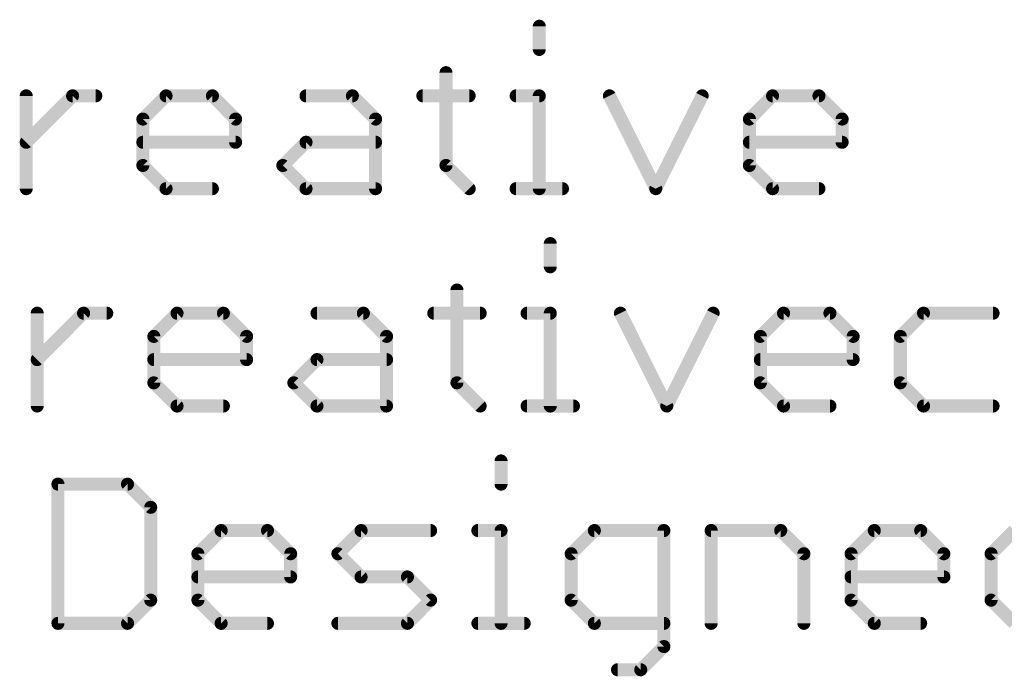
# Model space of a CAD drawing. Extents: x -36 to 72, y -11 to 13.
# Drawn here: x -4.18 to 7.35, y -10.7 to -3.03 of the extents above; entities that cross this region are included whole.
import ezdxf

# ---------------------------------------------------------------- set-up
doc = ezdxf.new("R2010")
doc.units = 0
doc.layers.add('27', color=253, linetype='CONTINUOUS')

msp = doc.modelspace()

# ---------------------------------------------------------------- linework, layer by layer
at = {"layer": '27', "const_width": 0.1524}
for points in [[(1.8962, -3.1056), (1.8962, -3.3768)], [(0.8048, -3.648), (0.8048, -4.7326)], [(-4.105, -5.0038), (-4.105, -3.9191)], [(-4.105, -4.4615), (-3.5626, -3.9191)], [(-3.5626, -3.9191), (-3.2915, -3.9191)], [(-2.7407, -4.1903), (-2.4695, -3.9191)], [(-2.4695, -3.9191), (-1.9272, -3.9191)], [(-1.9272, -3.9191), (-1.656, -4.1903)], [(-0.8324, -3.9191), (-0.29, -3.9191)], [(-0.29, -3.9191), (-0.0189, -4.1903)], [(0.5336, -3.9191), (1.076, -3.9191)], [(1.6251, -3.9191), (1.8962, -3.9191)], [(1.8962, -3.9191), (1.8962, -5.0038)], [(2.7165, -3.9191), (3.2588, -5.0038)], [(3.2588, -5.0038), (3.8012, -3.9191)], [(4.3537, -4.1903), (4.6248, -3.9191)], [(4.6248, -3.9191), (5.1672, -3.9191)], [(5.1672, -3.9191), (5.4383, -4.1903)], [(-2.7407, -4.7326), (-2.7407, -4.1903)], [(-1.656, -4.1903), (-1.656, -4.4615)], [(-0.0189, -4.1903), (-0.0189, -5.0038)], [(4.3537, -4.7326), (4.3537, -4.1903)], [(5.4383, -4.1903), (5.4383, -4.4615)], [(-1.656, -4.4615), (-2.7407, -4.4615)], [(-1.1035, -4.7326), (-0.8324, -4.4615)], [(-0.8324, -4.4615), (-0.0189, -4.4615)], [(5.4383, -4.4615), (4.3537, -4.4615)], [(-2.4695, -5.0038), (-2.7407, -4.7326)], [(-0.8324, -5.0038), (-1.1035, -4.7326)], [(0.8048, -4.7326), (1.076, -5.0038)], [(4.6248, -5.0038), (4.3537, -4.7326)], [(-1.9272, -5.0038), (-2.4695, -5.0038)], [(-0.0189, -5.0038), (-0.8324, -5.0038)], [(1.6251, -5.0038), (2.1674, -5.0038)], [(5.1672, -5.0038), (4.6248, -5.0038)], [(2.0246, -5.6456), (2.0246, -5.9168)], [(0.9332, -6.188), (0.9332, -7.2726)], [(-3.9766, -7.5438), (-3.9766, -6.4591)], [(-3.9766, -7.0015), (-3.4342, -6.4591)], [(-3.4342, -6.4591), (-3.1631, -6.4591)], [(-2.6123, -6.7303), (-2.3411, -6.4591)], [(-2.3411, -6.4591), (-1.7988, -6.4591)], [(-1.7988, -6.4591), (-1.5276, -6.7303)], [(-0.704, -6.4591), (-0.1616, -6.4591)], [(-0.1616, -6.4591), (0.1095, -6.7303)], [(0.662, -6.4591), (1.2044, -6.4591)], [(1.7535, -6.4591), (2.0246, -6.4591)], [(2.0246, -6.4591), (2.0246, -7.5438)], [(2.8449, -6.4591), (3.3872, -7.5438)], [(3.3872, -7.5438), (3.9296, -6.4591)], [(4.4821, -6.7303), (4.7532, -6.4591)], [(4.7532, -6.4591), (5.2956, -6.4591)], [(5.2956, -6.4591), (5.5667, -6.7303)], [(6.3904, -6.4591), (6.1192, -6.7303)], [(7.2039, -6.4591), (6.3904, -6.4591)], [(-2.6123, -7.2726), (-2.6123, -6.7303)], [(-1.5276, -6.7303), (-1.5276, -7.0015)], [(0.1095, -6.7303), (0.1095, -7.5438)], [(4.4821, -7.2726), (4.4821, -6.7303)], [(5.5667, -6.7303), (5.5667, -7.0015)], [(6.1192, -6.7303), (6.1192, -7.2726)], [(-1.5276, -7.0015), (-2.6123, -7.0015)], [(-0.9751, -7.2726), (-0.704, -7.0015)], [(-0.704, -7.0015), (0.1095, -7.0015)], [(5.5667, -7.0015), (4.4821, -7.0015)], [(-2.3411, -7.5438), (-2.6123, -7.2726)], [(-0.704, -7.5438), (-0.9751, -7.2726)], [(0.9332, -7.2726), (1.2044, -7.5438)], [(4.7532, -7.5438), (4.4821, -7.2726)], [(6.1192, -7.2726), (6.3904, -7.5438)], [(-1.7988, -7.5438), (-2.3411, -7.5438)], [(0.1095, -7.5438), (-0.704, -7.5438)], [(1.7535, -7.5438), (2.2958, -7.5438)], [(5.2956, -7.5438), (4.7532, -7.5438)], [(6.3904, -7.5438), (7.2039, -7.5438)], [(1.4488, -8.1856), (1.4488, -8.4568)], [(-3.7338, -8.4568), (-3.7338, -10.0838)], [(-2.9203, -8.4568), (-3.7338, -8.4568)], [(-2.6491, -8.728), (-2.9203, -8.4568)], [(-2.6491, -9.8126), (-2.6491, -8.728)], [(-2.0966, -9.2703), (-1.8255, -8.9991)], [(-1.8255, -8.9991), (-1.2832, -8.9991)], [(-1.2832, -8.9991), (-1.012, -9.2703)], [(-0.4595, -9.2703), (-0.1883, -8.9991)], [(-0.1883, -8.9991), (0.6252, -8.9991)], [(1.1777, -8.9991), (1.4488, -8.9991)], [(1.4488, -8.9991), (1.4488, -10.0838)], [(2.5403, -8.9991), (2.2691, -9.2703)], [(3.3538, -8.9991), (2.5403, -8.9991)], [(3.3538, -10.355), (3.3538, -8.9991)], [(3.9063, -10.0838), (3.9063, -8.9991)], [(3.9063, -8.9991), (4.7198, -8.9991)], [(4.7198, -8.9991), (4.9909, -9.2703)], [(5.5434, -9.2703), (5.8146, -8.9991)], [(5.8146, -8.9991), (6.3569, -8.9991)], [(6.3569, -8.9991), (6.6281, -9.2703)], [(7.1806, -9.2703), (7.4517, -8.9991)], [(-2.0966, -9.8126), (-2.0966, -9.2703)], [(-1.012, -9.2703), (-1.012, -9.5415)], [(-0.1883, -9.5415), (-0.4595, -9.2703)], [(2.2691, -9.2703), (2.2691, -9.8126)], [(4.9909, -9.2703), (4.9909, -10.0838)], [(5.5434, -9.8126), (5.5434, -9.2703)], [(6.6281, -9.2703), (6.6281, -9.5415)], [(7.1806, -9.8126), (7.1806, -9.2703)], [(-1.012, -9.5415), (-2.0966, -9.5415)], [(0.354, -9.5415), (-0.1883, -9.5415)], [(0.6252, -9.8126), (0.354, -9.5415)], [(6.6281, -9.5415), (5.5434, -9.5415)], [(-2.9203, -10.0838), (-2.6491, -9.8126)], [(-1.8255, -10.0838), (-2.0966, -9.8126)], [(0.354, -10.0838), (0.6252, -9.8126)], [(2.2691, -9.8126), (2.5403, -10.0838)], [(5.8146, -10.0838), (5.5434, -9.8126)], [(7.4517, -10.0838), (7.1806, -9.8126)], [(-3.7338, -10.0838), (-2.9203, -10.0838)], [(-1.2832, -10.0838), (-1.8255, -10.0838)], [(-0.4595, -10.0838), (0.354, -10.0838)], [(1.1777, -10.0838), (1.72, -10.0838)], [(2.5403, -10.0838), (3.3538, -10.0838)], [(6.3569, -10.0838), (5.8146, -10.0838)], [(3.0826, -10.6261), (3.3538, -10.355)], [(2.8114, -10.6261), (3.0826, -10.6261)]]:
    msp.add_lwpolyline(points, dxfattribs=at)
at = {"layer": '27', "const_width": 0.0762}
for points in [[(1.9343, -3.1056, 1), (1.8581, -3.1056)], [(1.8581, -3.3768, 1), (1.9343, -3.3768)], [(0.8429, -3.648, 1), (0.7667, -3.648)], [(-4.0669, -3.9191, 1), (-4.1431, -3.9191)], [(-3.5626, -3.881, 1), (-3.5626, -3.9572)], [(-3.5357, -3.9461, 1), (-3.5896, -3.8922)], [(-3.2915, -3.9572, 1), (-3.2915, -3.881)], [(-2.4695, -3.881, 1), (-2.4695, -3.9572)], [(-2.4426, -3.9461, 1), (-2.4965, -3.8922)], [(-1.9002, -3.8922, 1), (-1.9541, -3.9461)], [(-1.9272, -3.9572, 1), (-1.9272, -3.881)], [(-0.8324, -3.881, 1), (-0.8324, -3.9572)], [(-0.2631, -3.8922, 1), (-0.317, -3.9461)], [(-0.29, -3.9572, 1), (-0.29, -3.881)], [(0.5336, -3.881, 1), (0.5336, -3.9572)], [(1.076, -3.9572, 1), (1.076, -3.881)], [(1.6251, -3.881, 1), (1.6251, -3.9572)], [(1.9343, -3.9191, 1), (1.8581, -3.9191)], [(1.8962, -3.9572, 1), (1.8962, -3.881)], [(2.7506, -3.9021, 1), (2.6824, -3.9362)], [(3.8352, -3.9362, 1), (3.7671, -3.9021)], [(4.6248, -3.881, 1), (4.6248, -3.9572)], [(4.6518, -3.9461, 1), (4.5979, -3.8922)], [(5.1941, -3.8922, 1), (5.1402, -3.9461)], [(5.1672, -3.9572, 1), (5.1672, -3.881)], [(-2.7026, -4.1903, 1), (-2.7788, -4.1903)], [(-2.7676, -4.1634, 1), (-2.7137, -4.2172)], [(-1.6179, -4.1903, 1), (-1.6941, -4.1903)], [(-1.683, -4.2172, 1), (-1.6291, -4.1634)], [(0.0192, -4.1903, 1), (-0.057, -4.1903)], [(-0.0458, -4.2172, 1), (0.0081, -4.1634)], [(4.3918, -4.1903, 1), (4.3156, -4.1903)], [(4.3267, -4.1634, 1), (4.3806, -4.2172)], [(5.4764, -4.1903, 1), (5.4002, -4.1903)], [(5.4114, -4.2172, 1), (5.4653, -4.1634)], [(-4.1319, -4.4345, 1), (-4.078, -4.4884)], [(-2.7407, -4.4234, 1), (-2.7407, -4.4996)], [(-1.6941, -4.4615, 1), (-1.6179, -4.4615)], [(-1.656, -4.4996, 1), (-1.656, -4.4234)], [(-0.8324, -4.4234, 1), (-0.8324, -4.4996)], [(-0.8054, -4.4884, 1), (-0.8593, -4.4345)], [(-0.0189, -4.4996, 1), (-0.0189, -4.4234)], [(4.3537, -4.4234, 1), (4.3537, -4.4996)], [(5.4002, -4.4615, 1), (5.4764, -4.4615)], [(5.4383, -4.4996, 1), (5.4383, -4.4234)], [(-2.7137, -4.7057, 1), (-2.7676, -4.7596)], [(-2.7788, -4.7326, 1), (-2.7026, -4.7326)], [(-1.0766, -4.7057, 1), (-1.1305, -4.7596)], [(-1.1305, -4.7057, 1), (-1.0766, -4.7596)], [(0.8317, -4.7057, 1), (0.7779, -4.7596)], [(0.7667, -4.7326, 1), (0.8429, -4.7326)], [(4.3806, -4.7057, 1), (4.3267, -4.7596)], [(4.3156, -4.7326, 1), (4.3918, -4.7326)], [(-2.4695, -4.9657, 1), (-2.4695, -5.0419)], [(-2.4965, -5.0307, 1), (-2.4426, -4.9769)], [(-1.9272, -5.0419, 1), (-1.9272, -4.9657)], [(-0.8324, -4.9657, 1), (-0.8324, -5.0419)], [(-0.8593, -5.0307, 1), (-0.8054, -4.9769)], [(-0.0189, -5.0419, 1), (-0.0189, -4.9657)], [(1.049, -5.0307, 1), (1.1029, -4.9769)], [(1.6251, -4.9657, 1), (1.6251, -5.0419)], [(2.1674, -5.0419, 1), (2.1674, -4.9657)], [(3.2248, -4.9868, 1), (3.2929, -5.0208)], [(3.2248, -5.0208, 1), (3.2929, -4.9868)], [(4.6248, -4.9657, 1), (4.6248, -5.0419)], [(4.5979, -5.0307, 1), (4.6518, -4.9769)], [(5.1672, -5.0419, 1), (5.1672, -4.9657)], [(-4.1431, -5.0038, 1), (-4.0669, -5.0038)], [(-0.057, -5.0038, 1), (0.0192, -5.0038)], [(1.8581, -5.0038, 1), (1.9343, -5.0038)], [(2.0627, -5.6456, 1), (1.9865, -5.6456)], [(1.9865, -5.9168, 1), (2.0627, -5.9168)], [(0.9713, -6.188, 1), (0.8951, -6.188)], [(-3.9385, -6.4591, 1), (-4.0147, -6.4591)], [(-3.4342, -6.421, 1), (-3.4342, -6.4972)], [(-3.4073, -6.4861, 1), (-3.4612, -6.4322)], [(-3.1631, -6.4972, 1), (-3.1631, -6.421)], [(-2.3411, -6.421, 1), (-2.3411, -6.4972)], [(-2.3142, -6.4861, 1), (-2.368, -6.4322)], [(-1.7718, -6.4322, 1), (-1.8257, -6.4861)], [(-1.7988, -6.4972, 1), (-1.7988, -6.421)], [(-0.704, -6.421, 1), (-0.704, -6.4972)], [(-0.1347, -6.4322, 1), (-0.1886, -6.4861)], [(-0.1616, -6.4972, 1), (-0.1616, -6.421)], [(0.662, -6.421, 1), (0.662, -6.4972)], [(1.2044, -6.4972, 1), (1.2044, -6.421)], [(1.7535, -6.421, 1), (1.7535, -6.4972)], [(2.0627, -6.4591, 1), (1.9865, -6.4591)], [(2.0246, -6.4972, 1), (2.0246, -6.421)], [(2.879, -6.4421, 1), (2.8108, -6.4762)], [(3.9637, -6.4762, 1), (3.8955, -6.4421)], [(4.7532, -6.421, 1), (4.7532, -6.4972)], [(4.7802, -6.4861, 1), (4.7263, -6.4322)], [(5.3225, -6.4322, 1), (5.2686, -6.4861)], [(5.2956, -6.4972, 1), (5.2956, -6.421)], [(6.3904, -6.421, 1), (6.3904, -6.4972)], [(6.4173, -6.4861, 1), (6.3635, -6.4322)], [(7.2039, -6.4972, 1), (7.2039, -6.421)], [(-2.5742, -6.7303, 1), (-2.6504, -6.7303)], [(-2.6392, -6.7034, 1), (-2.5853, -6.7572)], [(-1.4895, -6.7303, 1), (-1.5657, -6.7303)], [(-1.5546, -6.7572, 1), (-1.5007, -6.7034)], [(0.1476, -6.7303, 1), (0.0714, -6.7303)], [(0.0826, -6.7572, 1), (0.1365, -6.7034)], [(4.5202, -6.7303, 1), (4.444, -6.7303)], [(4.4551, -6.7034, 1), (4.509, -6.7572)], [(5.6048, -6.7303, 1), (5.5286, -6.7303)], [(5.5398, -6.7572, 1), (5.5937, -6.7034)], [(6.1573, -6.7303, 1), (6.0811, -6.7303)], [(6.0923, -6.7034, 1), (6.1462, -6.7572)], [(-4.0035, -6.9745, 1), (-3.9496, -7.0284)], [(-2.6123, -6.9634, 1), (-2.6123, -7.0396)], [(-1.5657, -7.0015, 1), (-1.4895, -7.0015)], [(-1.5276, -7.0396, 1), (-1.5276, -6.9634)], [(-0.704, -6.9634, 1), (-0.704, -7.0396)], [(-0.677, -7.0284, 1), (-0.7309, -6.9745)], [(0.1095, -7.0396, 1), (0.1095, -6.9634)], [(4.4821, -6.9634, 1), (4.4821, -7.0396)], [(5.5286, -7.0015, 1), (5.6048, -7.0015)], [(5.5667, -7.0396, 1), (5.5667, -6.9634)], [(-2.5853, -7.2457, 1), (-2.6392, -7.2996)], [(-2.6504, -7.2726, 1), (-2.5742, -7.2726)], [(-0.9482, -7.2457, 1), (-1.0021, -7.2996)], [(-1.0021, -7.2457, 1), (-0.9482, -7.2996)], [(0.9601, -7.2457, 1), (0.9063, -7.2996)], [(0.8951, -7.2726, 1), (0.9713, -7.2726)], [(4.509, -7.2457, 1), (4.4551, -7.2996)], [(4.444, -7.2726, 1), (4.5202, -7.2726)], [(6.1462, -7.2457, 1), (6.0923, -7.2996)], [(6.0811, -7.2726, 1), (6.1573, -7.2726)], [(-2.3411, -7.5057, 1), (-2.3411, -7.5819)], [(-2.368, -7.5707, 1), (-2.3142, -7.5169)], [(-1.7988, -7.5819, 1), (-1.7988, -7.5057)], [(-0.704, -7.5057, 1), (-0.704, -7.5819)], [(-0.7309, -7.5707, 1), (-0.677, -7.5169)], [(0.1095, -7.5819, 1), (0.1095, -7.5057)], [(1.1774, -7.5707, 1), (1.2313, -7.5169)], [(1.7535, -7.5057, 1), (1.7535, -7.5819)], [(2.2958, -7.5819, 1), (2.2958, -7.5057)], [(3.3532, -7.5268, 1), (3.4213, -7.5608)], [(3.3532, -7.5608, 1), (3.4213, -7.5268)], [(4.7532, -7.5057, 1), (4.7532, -7.5819)], [(4.7263, -7.5707, 1), (4.7802, -7.5169)], [(5.2956, -7.5819, 1), (5.2956, -7.5057)], [(6.3904, -7.5057, 1), (6.3904, -7.5819)], [(6.3635, -7.5707, 1), (6.4173, -7.5169)], [(7.2039, -7.5819, 1), (7.2039, -7.5057)], [(-4.0147, -7.5438, 1), (-3.9385, -7.5438)], [(0.0714, -7.5438, 1), (0.1476, -7.5438)], [(1.9865, -7.5438, 1), (2.0627, -7.5438)], [(1.4869, -8.1856, 1), (1.4107, -8.1856)], [(-3.6957, -8.4568, 1), (-3.7719, -8.4568)], [(-3.7338, -8.4187, 1), (-3.7338, -8.4949)], [(-2.8934, -8.4299, 1), (-2.9472, -8.4838)], [(-2.9203, -8.4949, 1), (-2.9203, -8.4187)], [(1.4107, -8.4568, 1), (1.4869, -8.4568)], [(-2.611, -8.728, 1), (-2.6872, -8.728)], [(-2.6761, -8.7549, 1), (-2.6222, -8.701)], [(-1.8255, -8.961, 1), (-1.8255, -9.0372)], [(-1.7985, -9.0261, 1), (-1.8524, -8.9722)], [(-1.2562, -8.9722, 1), (-1.3101, -9.0261)], [(-1.2832, -9.0372, 1), (-1.2832, -8.961)], [(-0.1883, -8.961, 1), (-0.1883, -9.0372)], [(-0.1614, -9.0261, 1), (-0.2153, -8.9722)], [(0.6252, -9.0372, 1), (0.6252, -8.961)], [(1.1777, -8.961, 1), (1.1777, -9.0372)], [(1.4869, -8.9991, 1), (1.4107, -8.9991)], [(1.4488, -9.0372, 1), (1.4488, -8.961)], [(2.5403, -8.961, 1), (2.5403, -9.0372)], [(2.5672, -9.0261, 1), (2.5133, -8.9722)], [(3.3919, -8.9991, 1), (3.3157, -8.9991)], [(3.3538, -9.0372, 1), (3.3538, -8.961)], [(3.9444, -8.9991, 1), (3.8682, -8.9991)], [(3.9063, -8.961, 1), (3.9063, -9.0372)], [(4.7467, -8.9722, 1), (4.6928, -9.0261)], [(4.7198, -9.0372, 1), (4.7198, -8.961)], [(5.8146, -8.961, 1), (5.8146, -9.0372)], [(5.8415, -9.0261, 1), (5.7876, -8.9722)], [(6.3839, -8.9722, 1), (6.33, -9.0261)], [(6.3569, -9.0372, 1), (6.3569, -8.961)], [(-2.0585, -9.2703, 1), (-2.1347, -9.2703)], [(-2.1236, -9.2434, 1), (-2.0697, -9.2972)], [(-0.9739, -9.2703, 1), (-1.0501, -9.2703)], [(-1.0389, -9.2972, 1), (-0.985, -9.2434)], [(-0.4325, -9.2434, 1), (-0.4864, -9.2972)], [(-0.4864, -9.2434, 1), (-0.4325, -9.2972)], [(2.3072, -9.2703, 1), (2.231, -9.2703)], [(2.2422, -9.2434, 1), (2.296, -9.2972)], [(5.029, -9.2703, 1), (4.9528, -9.2703)], [(4.964, -9.2972, 1), (5.0179, -9.2434)], [(5.5815, -9.2703, 1), (5.5053, -9.2703)], [(5.5165, -9.2434, 1), (5.5704, -9.2972)], [(6.6662, -9.2703, 1), (6.59, -9.2703)], [(6.6011, -9.2972, 1), (6.655, -9.2434)], [(7.2187, -9.2703, 1), (7.1425, -9.2703)], [(7.1536, -9.2434, 1), (7.2075, -9.2972)], [(-2.0966, -9.5034, 1), (-2.0966, -9.5796)], [(-1.0501, -9.5415, 1), (-0.9739, -9.5415)], [(-1.012, -9.5796, 1), (-1.012, -9.5034)], [(-0.1883, -9.5034, 1), (-0.1883, -9.5796)], [(-0.2153, -9.5684, 1), (-0.1614, -9.5145)], [(0.3809, -9.5145, 1), (0.3271, -9.5684)], [(0.354, -9.5796, 1), (0.354, -9.5034)], [(5.5434, -9.5034, 1), (5.5434, -9.5796)], [(6.59, -9.5415, 1), (6.6662, -9.5415)], [(6.6281, -9.5796, 1), (6.6281, -9.5034)], [(-2.6872, -9.8126, 1), (-2.611, -9.8126)], [(-2.6222, -9.8396, 1), (-2.6761, -9.7857)], [(-2.0697, -9.7857, 1), (-2.1236, -9.8396)], [(-2.1347, -9.8126, 1), (-2.0585, -9.8126)], [(0.6521, -9.8396, 1), (0.5982, -9.7857)], [(0.5982, -9.8396, 1), (0.6521, -9.7857)], [(2.296, -9.7857, 1), (2.2422, -9.8396)], [(2.231, -9.8126, 1), (2.3072, -9.8126)], [(5.5704, -9.7857, 1), (5.5165, -9.8396)], [(5.5053, -9.8126, 1), (5.5815, -9.8126)], [(7.2075, -9.7857, 1), (7.1536, -9.8396)], [(7.1425, -9.8126, 1), (7.2187, -9.8126)], [(-3.7338, -10.0457, 1), (-3.7338, -10.1219)], [(-2.9472, -10.0569, 1), (-2.8934, -10.1107)], [(-2.9203, -10.1219, 1), (-2.9203, -10.0457)], [(-1.8255, -10.0457, 1), (-1.8255, -10.1219)], [(-1.8524, -10.1107, 1), (-1.7985, -10.0569)], [(-1.2832, -10.1219, 1), (-1.2832, -10.0457)], [(-0.4595, -10.0457, 1), (-0.4595, -10.1219)], [(0.3271, -10.0569, 1), (0.3809, -10.1107)], [(0.354, -10.1219, 1), (0.354, -10.0457)], [(1.1777, -10.0457, 1), (1.1777, -10.1219)], [(1.72, -10.1219, 1), (1.72, -10.0457)], [(2.5403, -10.0457, 1), (2.5403, -10.1219)], [(2.5133, -10.1107, 1), (2.5672, -10.0569)], [(3.3538, -10.1219, 1), (3.3538, -10.0457)], [(5.8146, -10.0457, 1), (5.8146, -10.1219)], [(5.7876, -10.1107, 1), (5.8415, -10.0569)], [(6.3569, -10.1219, 1), (6.3569, -10.0457)], [(-3.7719, -10.0838, 1), (-3.6957, -10.0838)], [(1.4107, -10.0838, 1), (1.4869, -10.0838)], [(3.8682, -10.0838, 1), (3.9444, -10.0838)], [(4.9528, -10.0838, 1), (5.029, -10.0838)], [(3.3157, -10.355, 1), (3.3919, -10.355)], [(3.3807, -10.3819, 1), (3.3268, -10.328)], [(2.8114, -10.588, 1), (2.8114, -10.6642)], [(3.0557, -10.5992, 1), (3.1095, -10.6531)], [(3.0826, -10.6642, 1), (3.0826, -10.588)]]:
    msp.add_lwpolyline(points, format="xyb", dxfattribs=at)

doc.saveas('drawing.dxf')
